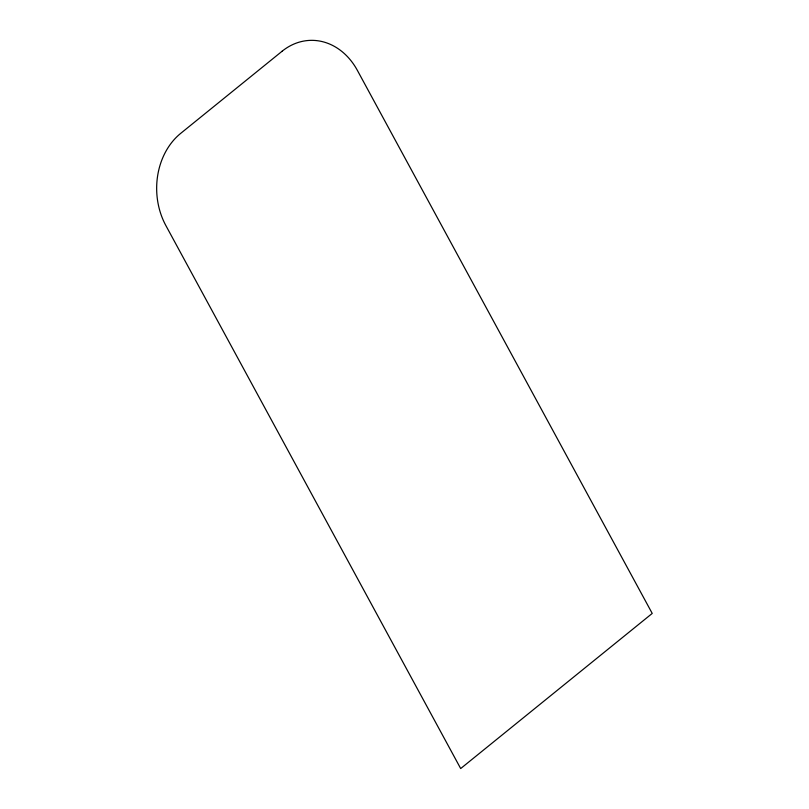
<?xml version="1.0" encoding="UTF-8"?>
<svg xmlns="http://www.w3.org/2000/svg" width="809" height="809" viewBox="0 0 809 809"><rect width="100%" height="100%" fill="white"/><g stroke="black" fill="none" stroke-linecap="round" stroke-linejoin="round"><path stroke-width="1.21" d="M282.098 51.24L180.7 133.364A66.591 54.264 88.5 0 0 165.865 225.559L460.685 768.55L652.226 613.424L357.406 70.434A66.591 54.264 88.5 0 0 282.098 51.24"/></g></svg>
